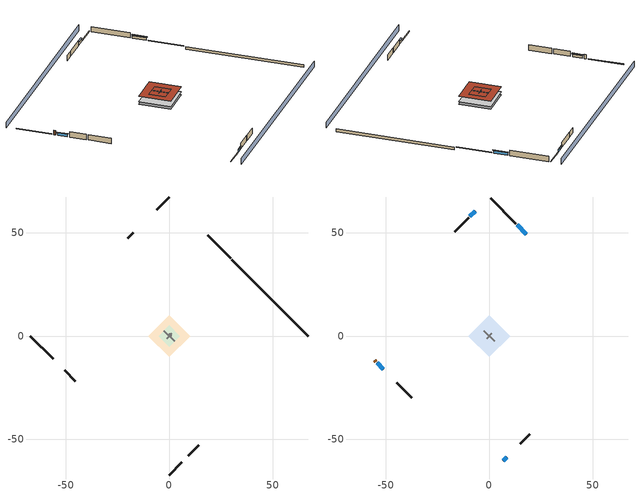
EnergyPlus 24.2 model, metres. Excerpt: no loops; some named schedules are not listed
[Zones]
central ac and furnace airloop ret air zone
 floor adiabatic (AdiabaticConst): 0,0 0,1 1,1 1,0 z0
 wall adiabatic (AdiabaticConst): 0,1 0,0 1,0 1,1 0,1 z0:1
 ceiling adiabatic (AdiabaticConst): 1,0 1,1 0,1 0,0 z1
crawlspace - vented
 floor foundation (Slab2 construction): -10.06,0 0,10.06 10.06,0 0,-10.06 z-0.91
 wall outside (RimJoist1 construction): 29.68,37.58 18.6,48.65 z0.3:0.61
 wall outside (RimJoist2 construction): 0,-67.25 6.14,-61.11 z0.3:0.61
 wall outside (RimJoist3 construction): -67.25,0 -56.18,-11.08 z0.3:0.61
 wall outside (RimJoist4 construction): 0,67.25 -6.14,61.11 z0.3:0.61
 wall foundation (FoundationWall1 construction): 67.25,0 30.33,36.92 z-0.91:0.3
garage
 floor foundation (Slab1 construction): -5.17,0 0,5.17 5.17,0 0,-5.17 z0
 wall outside (Wall1 construction): 9.2,-58.05 14.38,-52.88 z0.3:2.74
 wall outside (Wall2 construction): -50.58,-16.68 -45.4,-21.85 z0.3:2.74
 wall outside (Wall9 construction): -17.42,49.84 -20,47.25 z0.3:2.74
 wall to conditioned space (Wall5 construction Reversed): 2.59,-2.59 -2.59,2.59 z0.3:2.74
 wall to conditioned space (Wall6 construction Reversed): 1.29,1.29 -1.29,-1.29 z0.3:2.74
 roof outside (Roof1 construction): 0,5.17 -5.17,0 0,-5.17 5.17,0 z2.74
conditioned space
 floor to crawlspace - vented (Floor1 construction): -10.06,0 0,10.06 10.06,0 0,-10.06 z0.3
 wall outside (AdiabaticWallConstruction 1): -55.52,-11.73 -54.87,-12.38 z0.3:2.34
 wall outside (AdiabaticWallConstruction): 17.94,49.31 13.52,53.73 z0.3:1.49; 6.8,-60.45 8.55,-58.71 / -54.22,-13.04 -51.23,-16.02 z0.3:1.43; -6.8,60.45 -9.32,57.94 z0.3:1.46
 wall outside (Wall3 construction): 12.86,54.39 0.66,66.6 z0.3:2.74
 wall outside (Wall4 construction): 15.03,-52.22 19.62,-47.63 z0.3:2.74
 wall outside (Wall7 construction): -44.75,-22.51 -37.47,-29.78 z0.3:2.74
 wall outside (Wall8 construction): -9.97,57.28 -16.76,50.49 z0.3:2.74
 window (WindowConstruction): 17.94,49.31 13.52,53.73 z0.3:1.49
 window (WindowConstruction 1): 6.8,-60.45 8.55,-58.71 z0.3:1.43
 window (WindowConstruction 2): -54.22,-13.04 -51.23,-16.02 z0.3:1.43
 window (WindowConstruction 3): -6.8,60.45 -9.32,57.94 z0.3:1.46
 door (Door): -55.52,-11.73 -54.87,-12.38 z0.3:2.34
 roof outside (Roof2 construction): 0,10.06 -10.06,0 0,-10.06 10.06,0 z2.74
shading: 3.23,-70.49 70.49,-3.23 / -3.23,70.49 -70.49,3.23 z0:2.74; 13.31,53.95 18.16,49.1 18.59,49.53 13.74,54.38 z1.8; 8.76,-58.49 6.58,-60.67 7.01,-61.1 9.19,-58.92 z1.74; -51.02,-16.24 -54.43,-12.82 -54.86,-13.25 -51.45,-16.67 z1.74; -9.53,57.72 -6.58,60.67 -7.01,61.1 -9.96,58.15 z1.77
[Building]
Building 1: Terrain=Suburbs
[Site:Location]
Portland Intl Arpt_OR: Latitude {deg}=45.59; Longitude {deg}=-122.6; Time Zone {hr}=-8; Elevation {m}=33; Keep Site Location Information=Yes
[Site:GroundTemperature:Shallow]
10.2558, 8.96328, 8.85977, 9.47314, 11.9355, 14.3863, 16.5111, 17.8571, 17.9714, 16.8767, 14.8061, 12.4304
[Site:WaterMainsTemperature]
Calculation Method=Schedule; Temperature Schedule=mains temperature schedule
[Material] Roughness=Rough; Thermal Absorptance=0.9
Name | Thickness {m} | Conductivity {W/m-K} | Density {kg/m3} | Specific Heat {J/kg-K} | Solar Absorptance | Visible Absorptance
asphalt or fiberglass shingles | 0.00635 | 0.162714 | 1121.4 | 1465.45 | 0.85 | 0.85
composite shingle siding | 0.00635 | 0.162714 | 1121.4 | 1465.45 | 0.7 | 0.7
concrete 4.0 in. | 0.1016 | 1.803125 | 2242.8 | 837.4 | 0.7 | 0.7
concrete 8.0 in. | 0.2032 | 1.803125 | 2242.8 | 837.4 | 0.7 | 0.7
door material | 0.04445 | 0.0612267 | 512.64 | 1214.23 | 0.7 | 0.7
floor covering | 0.0127 | 0.0433444 | 54.468 | 1339.84 | 0.6 | 0.6
floor rigid ins; wall rigid ins; wall rigid ins 1; wall rigid ins 2 | 0.051816 | 0.029427 | 32.04 | 1214.23 | 0.7 | 0.7
floor stud and cavity | 0.1397 | 0.0972396 | 92.3553 | 1139.71 | 0.7 | 0.7
furniture material conditioned space 1; furniture material garage 1 | 0.1524 | 0.115458 | 640.8 | 1214.23 | 0.6 | 0.6
gypsum board | 0.0127 | 0.160291 | 801 | 837.4 | 0.6 | 0.6
osb sheathing 0.5 in. | 0.0127 | 0.115458 | 512.64 | 1214.23 | 0.6 | 0.6
osb sheathing 0.5 in. 1 | 0.0127 | 0.115458 | 512.64 | 1214.23 | 0.7 | 0.7
osb sheathing 0.75 in. | 0.01905 | 0.115458 | 512.64 | 1214.23 | 0.7 | 0.7
rim joist stud and cavity | 0.0508 | 0.144151 | 50.32683 | 1063.81 | 0.6 | 0.6
roof rigid ins | 0.00254769 | 0.029427 | 32.04 | 1214.23 | 0.7 | 0.7
roof rigid ins 1 | 0.103632 | 0.029427 | 32.04 | 1214.23 | 0.7 | 0.7
roof stud and cavity | 0.2032 | 0.161866 | 78.34581 | 1123.46 | 0.7 | 0.7
soil 0.5 in. | 0.0127 | 1.3848 | 1842.3 | 418.7 | 0.7 | 0.7
wall rigid ins 3 | 0.512978 | 0.029427 | 32.04 | 1214.23 | 0.7 | 0.7
wall stud and cavity | 0.1397 | 0.348479 | 139.0536 | 1170.24 | 0.6 | 0.6
wall stud and cavity 1 | 0.1397 | 0.207325 | 139.0536 | 1170.24 | 0.7 | 0.7
wall stud and cavity 2 | 0.1397 | 0.222524 | 139.0536 | 1170.24 | 0.7 | 0.7
wall stud and cavity 3 | 0.0889 | 0.380278 | 52.3479 | 1209.89 | 0.7 | 0.7
wall stud and cavity 4 | 0.0889 | 0.391764 | 83.0341 | 1211.67 | 0.7 | 0.7
wood siding; wood siding 1 | 0.0254 | 0.102417 | 544.68 | 1172.36 | 0.7 | 0.7
[Material:NoMass]
Adiabatic: Roughness=Rough; Thermal Resistance {m2-K/W}=176.1; Thermal Absorptance=0.9; Solar Absorptance=0.7; Visible Absorptance=0.7
[WindowMaterial:SimpleGlazingSystem]
WindowMaterial: U-Factor {W/m2-K}=2.15764; Solar Heat Gain Coefficient=0.44
[Construction]
AdiabaticConst: Adiabatic
AdiabaticWallConstruction: wood siding, wall rigid ins 3, wall stud and cavity 3, gypsum board
AdiabaticWallConstruction 1: wood siding 1, wall rigid ins 3, wall stud and cavity 3, gypsum board
Door: door material
Floor1 construction: floor stud and cavity, floor rigid ins, osb sheathing 0.75 in., floor covering
FoundationWall1 construction: concrete 8.0 in.
furniture construction conditioned space 1: furniture material conditioned space 1
furniture construction garage 1: furniture material garage 1
PartitionWallConstruction: gypsum board, wall stud and cavity 4, gypsum board
RimJoist1 construction; RimJoist2 construction; RimJoist3 construction; RimJoist4 construction: composite shingle siding, rim joist stud and cavity
Roof1 construction: asphalt or fiberglass shingles, roof rigid ins, osb sheathing 0.5 in.
Roof2 construction: asphalt or fiberglass shingles, roof rigid ins 1, osb sheathing 0.75 in., roof stud and cavity, gypsum board
Slab1 construction: concrete 4.0 in.
Slab2 construction: soil 0.5 in.
Wall1 construction; Wall2 construction; Wall9 construction: composite shingle siding, osb sheathing 0.5 in. 1, wall stud and cavity
Wall3 construction; Wall4 construction: composite shingle siding, wall rigid ins, osb sheathing 0.5 in. 1, wall stud and cavity 1, gypsum board
Wall5 construction Reversed: gypsum board, wall stud and cavity 2, osb sheathing 0.5 in. 1, wall rigid ins 1
Wall6 construction Reversed: gypsum board, wall stud and cavity 2, osb sheathing 0.5 in. 1, wall rigid ins 2
Wall7 construction; Wall8 construction: composite shingle siding, wall rigid ins 2, osb sheathing 0.5 in. 1, wall stud and cavity 1, gypsum board
WindowConstruction; WindowConstruction 1; WindowConstruction 2; WindowConstruction 3: WindowMaterial
[Zone] Multiplier=1
Name | Volume {m3} | Part of Total Floor Area
central ac and furnace airloop ret air zone | 1 | No
conditioned space | 493.619 | Yes
crawlspace - vented | 246.81 | Yes
garage | 130.484 | Yes
[Space]
Name | Zone | Space Type | Volume {m3}
central ac and furnace airloop ret air space | central ac and furnace airloop ret air zone | Plenum Space Type
conditioned space 1 | conditioned space |  | 493.619
crawlspace - vented 1 | crawlspace - vented |  | 246.81
garage 1 | garage |  | 130.484
[SpaceList]
Plenum Space Type: central ac and furnace airloop ret air space
[OtherEquipment] Design Level Calculation Method=EquipmentLevel
Name | Fuel Type | Zone or ZoneList or Space or SpaceList | Schedule | Design Level {W} | Fraction Latent | Fraction Radiant | Fraction Lost
central ac and furnace airloop_0 RetCondToRP; central ac and furnace airloop_0 RetSensLkToRP | None | central ac and furnace airloop ret air space | Always On Discrete | 0 | 0 | 0 | 0
central ac and furnace airloop_0 RetLatLkToRP | None | central ac and furnace airloop ret air space | Always On Discrete | 0 | 1 | 0 | 0
central ac and furnace airloop_0 SupCondToLv; central ac and furnace airloop_0 SupSensLkToCond; mech vent house fan sensible load | None | conditioned space 1 | Always On Discrete | 0 | 0 | 0 | 0
central ac and furnace airloop_0 SupLatLkToCond; mech vent house fan latent load | None | conditioned space 1 | Always On Discrete | 0 | 1 | 0 | 0
clothes dryer 1 | Electricity | conditioned space 1 | clothes_dryer | 0 | 0.015 | 0.081 | 0.85
cooking range 1 | NaturalGas | conditioned space 1 | cooking_range | 1930.23 | 0.16 | 0.384 | 0.2
general water use latent | None | conditioned space 1 | general water use schedule | 62.594 | 1 | 0 | 0
general water use sensible | None | conditioned space 1 | general water use schedule | -61.6891 | 0 | 0.6 | 0
misc permanent spa heater | NaturalGas | conditioned space 1 | misc permanent spa heater schedule | 981.242 | 0 | 0 | 1
central ac and furnace airloop_0 RetCondToDZ; central ac and furnace airloop_0 SupCondToDZ; central ac and furnace airloop_0 SupSensLkToDZ | None | crawlspace - vented 1 | Always On Discrete | 0 | 0 | 0 | 0
central ac and furnace airloop_0 SupLatLkToDZ | None | crawlspace - vented 1 | Always On Discrete | 0 | 1 | 0 | 0
water heater energy adjustment1 | Electricity | garage 1 | Always On Discrete | 0.01 | 0 | 0 | 1
water heater lat | None | garage 1 | Always On Discrete | 0 | 1 | 0 | 0
water heater sens | None | garage 1 | Always On Discrete | 0 | 0 | 0 | 0
[SurfaceProperty:IncidentSolarMultiplier] Incident Solar Multiplier=1; Incident Solar Multiplier Schedule=trans schedule winter=0.85 summer=0.7
Window1; Window2; Window3; Window4
[InternalMass]
Name | Construction | Zone or ZoneList | Space or SpaceList | Surface Area {m2}
furniture mass conditioned space 1 | furniture construction conditioned space 1 | conditioned space | conditioned space 1 | 80.97429
partition wall mass | PartitionWallConstruction | conditioned space | conditioned space 1 | 202.436
furniture mass garage 1 | furniture construction garage 1 | garage | garage 1 | 5.35122
[Lights] Design Level Calculation Method=LightingLevel; Return Air Fraction=0; Fraction Radiant=0.6; Fraction Visible=0.2; Fraction Replaceable=1
Name | Zone or ZoneList or Space or SpaceList | Schedule | Lighting Level {W}
interior lighting | conditioned space 1 | lighting_interior | 267.255
garage lighting | garage 1 | lighting_garage | 7.72925
[People]
occupants: Zone or ZoneList or Space or SpaceList=conditioned space 1; Number of People Schedule=occupants; Number of People Calculation Method=People; Number of People=3; Fraction Radiant=0.314171; Sensible Heat Fraction=0.56303; Activity Level Schedule=occupants activity schedule; Carbon Dioxide Generation Rate {m3/s-W}=0; Enable ASHRAE 55 Comfort Warnings=No; Mean Radiant Temperature Calculation Type=EnclosureAveraged
[ElectricEquipment] Design Level Calculation Method=EquipmentLevel
Name | Zone or ZoneList or Space or SpaceList | Schedule | Design Level {W} | Fraction Latent | Fraction Radiant | Fraction Lost
clothes dryer | conditioned space 1 | clothes_dryer | 3514.38 | 0.015 | 0.081 | 0.85
clothes washer | conditioned space 1 | clothes_washer | 406.63 | 0.03 | 0.162 | 0.7
cooking range | conditioned space 1 | cooking_range | 65.8623 | 0.16 | 0.384 | 0.2
dishwasher | conditioned space 1 | dishwasher | 1210.35 | 0.3 | 0.18 | 0.4
fridge | conditioned space 1 | fridge schedule | 43.7215 | 0 | 0.6 | 0
mech vent bath fan 0 | conditioned space 1 | mech vent bath fan 0 schedule | 30 | 0 | 0 | 1
mech vent house fan | conditioned space 1 | mech vent house fan schedule | 0 | 0 | 0 | 1
mech vent house fan cfis | conditioned space 1 | mech vent house fan cfis schedule | 0 | 0 | 0 | 0
mech vent range fan 0 | conditioned space 1 | mech vent range fan 0 schedule | 30 | 0 | 0 | 1
misc permanent spa pump | conditioned space 1 | misc permanent spa pump schedule | 451.92 | 0 | 0 | 1
misc plug loads | conditioned space 1 | plug_loads_other | 387.293 | 0.021 | 0.558 | 0.049
misc tv | conditioned space 1 | plug_loads_tv | 454.267 | 0 | 0.6 | 0
whole house fan | conditioned space 1 | Always On Discrete | 0 | 0 | 0 | 1
freezer | garage 1 | freezer schedule | 194.914 | 0 | 0.6 | 0
fridge 1 | garage 1 | fridge schedule 1 | 90.9498 | 0 | 0.6 | 0
[ZoneInfiltration:DesignFlowRate] Schedule=Always On Discrete
Name | Zone or ZoneList or Space or SpaceList | Design Flow Rate Calculation Method | Design Flow Rate {m3/s} | Air Changes per Hour {1/hr} | Constant Term Coefficient | Temperature Term Coefficient | Velocity Term Coefficient | Velocity Squared Term Coefficient
infil flow; natural vent flow; whole house fan flow | conditioned space 1 | Flow/Zone | 0
crawlspace_vented 1 duct leakage imbalance infil flow | crawlspace - vented 1 | Flow/Zone | 0
infil crawlspace - vented 1 | crawlspace - vented 1 | AirChanges/Hour |  | 2.6013 | 1 | 0 | 0 | 0
[ZoneMixing] Schedule=Always On Continuous; Design Flow Rate Calculation Method=Flow/Zone; Design Flow Rate {m3/s}=0
Name | Zone or Space | Source Zone or Space
central ac and furnace airloop_0 ZoneMixDZToCond mix | conditioned space | crawlspace - vented
central ac and furnace airloop_0 ZoneMixCondToDZ mix | crawlspace - vented | conditioned space
[SurfaceProperty:ExposedFoundationPerimeter] Exposed Perimeter Calculation Method=TotalExposedPerimeter
Name | Total Exposed Perimeter {m}
Slab2 | 52.21224
Slab1 | 18.288
[ZoneInfiltration:EffectiveLeakageArea]
infil garage 1: Zone or Space=garage 1; Schedule=Always On Discrete; Effective Air Leakage Area {cm2}=108.735; Stack Coefficient=0.000129147; Wind Coefficient=4.64657e-05
[AvailabilityManager:Scheduled]
central ac and furnace airloop Availability Manager: Schedule=Always On Discrete
[AirLoopHVAC:ReturnPlenum]
Air Loop HVAC Return Plenum 1: Zone=central ac and furnace airloop ret air zone
[WaterUse:Equipment]
dishwasher: Peak Flow Rate {m3/s}=5.7096e-06; Flow Rate Fraction Schedule=hot_water_dishwasher
[Foundation:Kiva] Wall Depth Below Slab {m}=0.2032
Name | Initial Indoor Air Temperature {C} | Wall Height Above Grade {m}
Foundation Kiva 1 | 13.4258 | 0.1016
Foundation Kiva 2 | 8.36103 | 0.3048
[Foundation:Kiva:Settings]
Soil Conductivity {W/m-K}=1.3848; Soil Density {kg/m3}=1842.3; Soil Specific Heat {J/kg-K}=418.7; Ground Solar Absorptivity=0.9; Ground Thermal Absorptivity=0.9; Ground Surface Roughness {m}=0.03; Far-Field Width {m}=40; Deep-Ground Boundary Condition=ZeroFlux; Deep-Ground Depth {m}=40; Minimum Cell Dimension {m}=0.2; Maximum Cell Growth Coefficient=3; Simulation Timestep=Timestep
[Exterior:Lights]
exterior lighting: Schedule=exterior lighting schedule; Design Level {W}=8.01452
[EnergyManagementSystem:GlobalVariable]
central_ac_and_furnace_airloop_0_DuctImbalLkExhFanEquivCond
central_ac_and_furnace_airloop_0_DuctImbalLkExhFanEquivDZ
central_ac_and_furnace_airloop_0_DuctImbalLkSupFanEquivCond
central_ac_and_furnace_airloop_0_DuctImbalLkSupFanEquivDZ
central_ac_and_furnace_airloop_0_DZ_T
central_ac_and_furnace_airloop_0_DZ_W
central_ac_and_furnace_airloop_0_RetCondToDZ
central_ac_and_furnace_airloop_0_RetCondToRP
central_ac_and_furnace_airloop_0_RetLatLkToRP
central_ac_and_furnace_airloop_0_RetSensLkToRP
central_ac_and_furnace_airloop_0_SupCondToDZ
central_ac_and_furnace_airloop_0_SupCondToLv
central_ac_and_furnace_airloop_0_SupLatLkToCond
central_ac_and_furnace_airloop_0_SupLatLkToDZ
central_ac_and_furnace_airloop_0_SupSensLkToCond
central_ac_and_furnace_airloop_0_SupSensLkToDZ
central_ac_and_furnace_airloop_0_ZoneMixCondToDZ
central_ac_and_furnace_airloop_0_ZoneMixDZToCond
central_ac_and_furnace_airloop_AH_MFR
central_ac_and_furnace_airloop_AH_Tout
central_ac_and_furnace_airloop_AH_VFR
central_ac_and_furnace_airloop_AH_Wout
central_ac_and_furnace_airloop_Fan_RTF
central_ac_and_furnace_airloop_RA_T
central_ac_and_furnace_airloop_Ra_W
infil_program_Qfan
infil_program_Qinf
natural_vent_program_Qnv
natural_vent_program_Qwhf
[EnergyManagementSystem:Sensor]
Name | Output:Variable or Output:Meter Index Key | Output:Variable or Output:Meter
airflow_gain | infil flow | Infiltration Sensible Heat Gain Energy
airflow_gain_1 | natural vent flow | Infiltration Sensible Heat Gain Energy
airflow_gain_2 | whole house fan flow | Infiltration Sensible Heat Gain Energy
airflow_loss | infil flow | Infiltration Sensible Heat Loss Energy
airflow_loss_1 | natural vent flow | Infiltration Sensible Heat Loss Energy
airflow_loss_2 | whole house fan flow | Infiltration Sensible Heat Loss Energy
central_ac_and_furnace_airloop_0_DZ_T_s | crawlspace - vented | Zone Air Temperature
central_ac_and_furnace_airloop_0_DZ_W_s | crawlspace - vented | Zone Mean Air Humidity Ratio
central_ac_and_furnace_airloop_AH_MFR_s | Node 6 | System Node Mass Flow Rate
central_ac_and_furnace_airloop_AH_Tout_s | Node 6 | System Node Temperature
central_ac_and_furnace_airloop_AH_VFR_s | Node 6 | System Node Current Density Volume Flow Rate
central_ac_and_furnace_airloop_AH_Wout_s | Node 6 | System Node Humidity Ratio
central_ac_and_furnace_airloop_RA_T_s | Node 9 | System Node Temperature
central_ac_and_furnace_airloop_Ra_W_s | Node 9 | System Node Humidity Ratio
clg_load_cond |  | Cooling:EnergyTransfer:Zone:CONDITIONED SPACE
clg_load_duct |  | Cooling:EnergyTransfer:Zone:CENTRAL AC AND FURNACE AIRLOOP RET AIR ZONE
clg_sp_s; clg_sp_s_1 | cooling setpoint | Schedule Value
clothes_dryer_exhaust_0_sch_s | clothes_dryer | Schedule Value
cool_season | cooling season schedule | Schedule Value
ducts_conv | central ac and furnace airloop_0 RetCondToRP | Other Equipment Convective Heating Energy
ducts_conv_1 | central ac and furnace airloop_0 RetLatLkToRP | Other Equipment Convective Heating Energy
ducts_conv_2 | central ac and furnace airloop_0 RetSensLkToRP | Other Equipment Convective Heating Energy
ducts_conv_3 | central ac and furnace airloop_0 SupCondToLv | Other Equipment Convective Heating Energy
ducts_conv_4 | central ac and furnace airloop_0 SupLatLkToCond | Other Equipment Convective Heating Energy
ducts_conv_5 | central ac and furnace airloop_0 SupSensLkToCond | Other Equipment Convective Heating Energy
ducts_rad | central ac and furnace airloop_0 RetCondToRP | Other Equipment Radiant Heating Energy
ducts_rad_1 | central ac and furnace airloop_0 RetLatLkToRP | Other Equipment Radiant Heating Energy
ducts_rad_2 | central ac and furnace airloop_0 RetSensLkToRP | Other Equipment Radiant Heating Energy
ducts_rad_3 | central ac and furnace airloop_0 SupCondToLv | Other Equipment Radiant Heating Energy
ducts_rad_4 | central ac and furnace airloop_0 SupLatLkToCond | Other Equipment Radiant Heating Energy
ducts_rad_5 | central ac and furnace airloop_0 SupSensLkToCond | Other Equipment Radiant Heating Energy
fridge_tin_s_1 | garage | Zone Mean Air Temperature
htg_load_cond |  | Heating:EnergyTransfer:Zone:CONDITIONED SPACE
htg_load_duct |  | Heating:EnergyTransfer:Zone:CENTRAL AC AND FURNACE AIRLOOP RET AIR ZONE
htg_sp_s; htg_sp_s_1 | heating setpoint | Schedule Value
ig_ee_conv | clothes dryer | Electric Equipment Convective Heating Energy
ig_ee_conv_2 | cooking range | Electric Equipment Convective Heating Energy
ig_ee_conv_3 | dishwasher | Electric Equipment Convective Heating Energy
ig_ee_conv_4 | fridge | Electric Equipment Convective Heating Energy
ig_ee_conv_5 | misc permanent spa pump | Electric Equipment Convective Heating Energy
ig_ee_conv_6 | misc plug loads | Electric Equipment Convective Heating Energy
ig_ee_conv_7 | misc tv | Electric Equipment Convective Heating Energy
ig_ee_conv_8 | whole house fan | Electric Equipment Convective Heating Energy
ig_ee_rad | clothes dryer | Electric Equipment Radiant Heating Energy
ig_ee_rad_2 | cooking range | Electric Equipment Radiant Heating Energy
ig_ee_rad_3 | dishwasher | Electric Equipment Radiant Heating Energy
ig_ee_rad_4 | fridge | Electric Equipment Radiant Heating Energy
ig_ee_rad_5 | misc permanent spa pump | Electric Equipment Radiant Heating Energy
ig_ee_rad_6 | misc plug loads | Electric Equipment Radiant Heating Energy
ig_ee_rad_7 | misc tv | Electric Equipment Radiant Heating Energy
ig_ee_rad_8 | whole house fan | Electric Equipment Radiant Heating Energy
ig_lgt_conv | interior lighting | Lights Convective Heating Energy
ig_lgt_rad | interior lighting | Lights Radiant Heating Energy
ig_lgt_vis | interior lighting | Lights Visible Radiation Heating Energy
ig_oe_conv | clothes dryer 1 | Other Equipment Convective Heating Energy
ig_oe_conv_1 | cooking range 1 | Other Equipment Convective Heating Energy
ig_oe_conv_2 | general water use latent | Other Equipment Convective Heating Energy
ig_oe_conv_3 | general water use sensible | Other Equipment Convective Heating Energy
ig_oe_conv_4 | misc permanent spa heater | Other Equipment Convective Heating Energy
ig_oe_rad | clothes dryer 1 | Other Equipment Radiant Heating Energy
ig_oe_rad_1 | cooking range 1 | Other Equipment Radiant Heating Energy
ig_oe_rad_2 | general water use latent | Other Equipment Radiant Heating Energy
ig_oe_rad_3 | general water use sensible | Other Equipment Radiant Heating Energy
ig_oe_rad_4 | misc permanent spa heater | Other Equipment Radiant Heating Energy
ig_ppl_conv | occupants | People Convective Heating Energy
ig_ppl_rad | occupants | People Radiant Heating Energy
im_conv | furniture mass conditioned space 1 | Surface Inside Face Convection Heat Gain Energy
im_conv_1 | partition wall mass | Surface Inside Face Convection Heat Gain Energy
im_ig | furniture mass conditioned space 1 | Surface Inside Face Internal Gains Radiation Heat Gain Energy
im_ig_1 | partition wall mass | Surface Inside Face Internal Gains Radiation Heat Gain Energy
im_lgt | furniture mass conditioned space 1 | Surface Inside Face Lights Radiation Heat Gain Energy
im_lgt_1 | partition wall mass | Surface Inside Face Lights Radiation Heat Gain Energy
im_sol | furniture mass conditioned space 1 | Surface Inside Face Solar Radiation Heat Gain Energy
im_sol_1 | partition wall mass | Surface Inside Face Solar Radiation Heat Gain Energy
im_surf | furniture mass conditioned space 1 | Surface Inside Face Net Surface Thermal Radiation Heat Gain Energy
im_surf_1 | partition wall mass | Surface Inside Face Net Surface Thermal Radiation Heat Gain Energy
mech_vent_bath_fan_0_sch_s | mech vent bath fan 0 schedule | Schedule Value
mech_vent_range_fan_0_sch_s | mech vent range fan 0 schedule | Schedule Value
mv_conv | mech vent bath fan 0 | Electric Equipment Convective Heating Energy
mv_conv_1 | mech vent house fan | Electric Equipment Convective Heating Energy
mv_conv_2 | mech vent house fan cfis | Electric Equipment Convective Heating Energy
mv_conv_3 | mech vent range fan 0 | Electric Equipment Convective Heating Energy
mv_conv_4 | mech vent house fan latent load | Other Equipment Convective Heating Energy
mv_conv_5 | mech vent house fan sensible load | Other Equipment Convective Heating Energy
mv_rad | mech vent bath fan 0 | Electric Equipment Radiant Heating Energy
mv_rad_1 | mech vent house fan | Electric Equipment Radiant Heating Energy
mv_rad_2 | mech vent house fan cfis | Electric Equipment Radiant Heating Energy
mv_rad_3 | mech vent range fan 0 | Electric Equipment Radiant Heating Energy
mv_rad_4 | mech vent house fan latent load | Other Equipment Radiant Heating Energy
mv_rad_5 | mech vent house fan sensible load | Other Equipment Radiant Heating Energy
natural_vent_s | natural vent schedule | Schedule Value
out_pb_s |  | Site Outdoor Air Barometric Pressure
out_wt_s |  | Site Outdoor Air Humidity Ratio
site_vw_s |  | Site Wind Speed
ss_back_out | Window1 | Surface Window Shortwave from Zone Back Out Window Heat Transfer Rate
ss_back_out_1 | Window2 | Surface Window Shortwave from Zone Back Out Window Heat Transfer Rate
ss_back_out_2 | Window3 | Surface Window Shortwave from Zone Back Out Window Heat Transfer Rate
ss_back_out_3 | Window4 | Surface Window Shortwave from Zone Back Out Window Heat Transfer Rate
ss_conv | Door1 | Surface Inside Face Convection Heat Gain Energy
ss_conv_1 | Window1 | Surface Inside Face Convection Heat Gain Energy
ss_conv_2 | Window2 | Surface Inside Face Convection Heat Gain Energy
ss_conv_3 | Window3 | Surface Inside Face Convection Heat Gain Energy
ss_conv_4 | Window4 | Surface Inside Face Convection Heat Gain Energy
ss_ig | Door1 | Surface Inside Face Internal Gains Radiation Heat Gain Energy
ss_ig_1 | Window1 | Surface Inside Face Internal Gains Radiation Heat Gain Energy
ss_ig_2 | Window2 | Surface Inside Face Internal Gains Radiation Heat Gain Energy
ss_ig_3 | Window3 | Surface Inside Face Internal Gains Radiation Heat Gain Energy
ss_ig_4 | Window4 | Surface Inside Face Internal Gains Radiation Heat Gain Energy
ss_lgt | Door1 | Surface Inside Face Lights Radiation Heat Gain Energy
ss_sol | Door1 | Surface Inside Face Solar Radiation Heat Gain Energy
ss_surf | Door1 | Surface Inside Face Net Surface Thermal Radiation Heat Gain Energy
ss_surf_1 | Window1 | Surface Inside Face Net Surface Thermal Radiation Heat Gain Energy
ss_surf_2 | Window2 | Surface Inside Face Net Surface Thermal Radiation Heat Gain Energy
ss_surf_3 | Window3 | Surface Inside Face Net Surface Thermal Radiation Heat Gain Energy
ss_surf_4 | Window4 | Surface Inside Face Net Surface Thermal Radiation Heat Gain Energy
ss_trans_in | Window1 | Surface Window Transmitted Solar Radiation Rate
